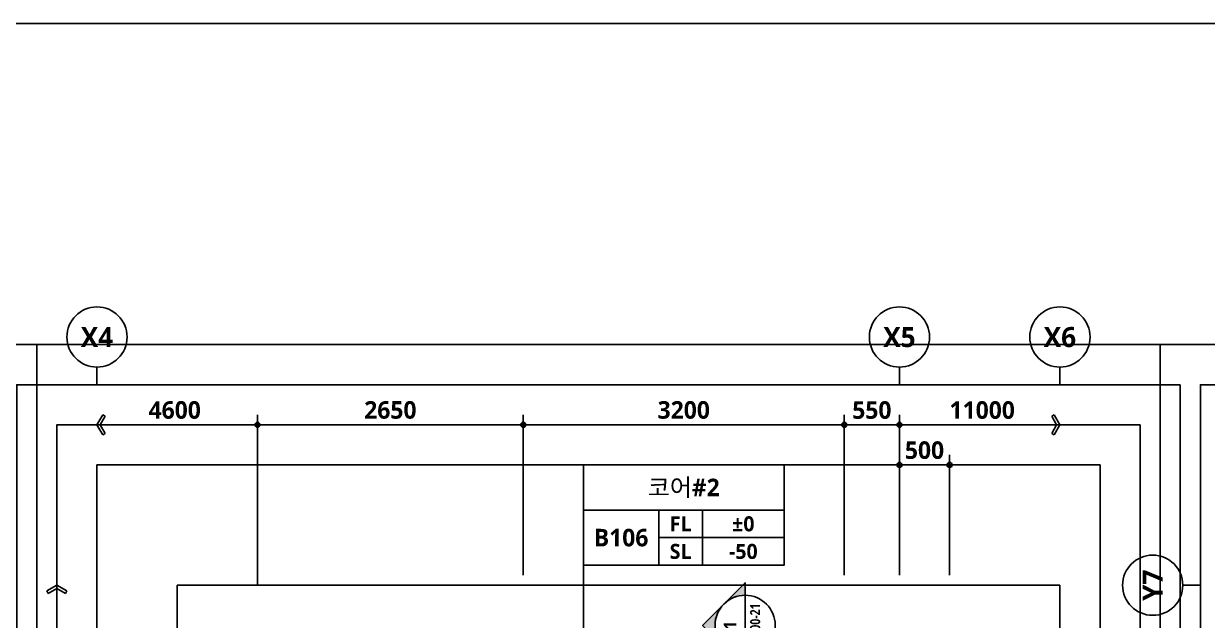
# Model space of a CAD drawing. Header units: millimetres. Extents: x -12482 to 126000, y 0 to 220200.
# Drawn here: x 13769 to 25569, y 52450 to 58400 of the extents above; entities that cross this region are included whole.
import ezdxf
from ezdxf.enums import TextEntityAlignment as Align

# ---------------------------------------------------------------- set-up
doc = ezdxf.new("R2010")
doc.units = ezdxf.units.MM
doc.header["$LTSCALE"] = 60
doc.layers.get('Defpoints').update_dxf_attribs({"color": 153})
for name, color, linetype in [('A-ANNO-GRA1', 7, 'Continuous'), ('A-ANNO-TEXT1', 7, 'Continuous'), ('A-ANNO-TEXT2', 3, 'Continuous'), ('A-ST-AXIS-BUB', 7, 'Continuous'), ('A-ST-AXIS-DIM', 7, 'Continuous'), ('AA-MKXS', 3, 'Continuous')]:
    doc.layers.add(name, color=color, linetype=linetype)
doc.layers.add('Defpoint', color=161, linetype='Continuous', plot=False)
doc.layers.add('G(그리드1)', color=185, linetype='Continuous', plot=False)
doc.styles.add('2020음성 1차', font='NanumGothicBold.ttf')
doc.styles.add('SAMOO', font='romans.shx', dxfattribs={"bigfont": 'whgtxt.shx'})
doc.styles.add('SH_나눔', font='')
doc.styles.add('SH_진천_나눔', font='')
doc.styles.get('SH_나눔').set_extended_font_data('NanumGothic', bold=True)
doc.styles.get('SH_진천_나눔').set_extended_font_data('NanumGothic', bold=True)
doc.dimstyles.new('SHP 50', dxfattribs={"dimscale": 50, "dimtxt": 3.5, "dimasz": 1, "dimexe": 2, "dimexo": 2, "dimgap": 1, "dimtad": 1, "dimdec": 0, "dimzin": 0, "dimdsep": 46, "dimtxsty": 'SH_진천_나눔', "dimblk": 'DIMDOT', "dimcen": 0.09, "dimclrd": 256, "dimclre": 256, "dimclrt": 3, "dimadec": 0, "dimazin": 1, "dimtfac": 1, "dimtdec": 0, "dimtix": 1, "dimtmove": 2, "dimatfit": 0, "dimldrblk": 'DIMDOT', "dimfxl": 1, "dimtolj": 1, "dimtzin": 0, "dimlwd": -1, "dimlwe": -1, "dimarcsym": 0})

# ---------------------------------------------------------------- blocks, each defined once
blk = doc.blocks.new('DIMDOT')
at = {"color": 0}
blk.add_line((-2, 0), (2, 0), dxfattribs=at)
for radius in [0.5, 0.25]:
    blk.add_circle((0, 0), radius, dxfattribs=at)
blk = doc.blocks.new('*D17108')
at = {"layer": 'A-ST-AXIS-DIM'}
for p, q in [((16100, 52900), (16100, 54500)), ((16150, 54400), (18700, 54400)), ((18750, 52900), (18750, 54500))]:
    blk.add_line(p, q, dxfattribs=at)
at = {"layer": 'Defpoints', "color": 0}
for p in [(18750, 54400), (16100, 52800), (18750, 52800)]:
    blk.add_point(p, dxfattribs=at)
at = {"layer": 'A-ST-AXIS-DIM', "linetype": 'ByBlock', "xscale": 50, "yscale": 50, "zscale": 50, "rotation": 180}
blk.add_blockref('DIMDOT', (16100, 54400), dxfattribs=at)
at = {"layer": 'A-ST-AXIS-DIM', "linetype": 'ByBlock', "xscale": 50, "yscale": 50, "zscale": 50}
blk.add_blockref('DIMDOT', (18750, 54400), dxfattribs=at)
at = {"layer": 'A-ST-AXIS-DIM', "color": 3, "insert": (17425, 54547), "char_height": 175, "attachment_point": 5, "style": 'SH_진천_나눔'}
blk.add_mtext('\\A1;2650', dxfattribs=at)
blk = doc.blocks.new('*D17109')
at = {"layer": 'A-ST-AXIS-DIM'}
for p, q in [((18750, 52900), (18750, 54500)), ((21900, 54400), (18800, 54400)), ((21950, 52900), (21950, 54500))]:
    blk.add_line(p, q, dxfattribs=at)
at = {"layer": 'Defpoints', "color": 0}
for p in [(18750, 54400), (18750, 52800), (21950, 52800)]:
    blk.add_point(p, dxfattribs=at)
at = {"layer": 'A-ST-AXIS-DIM', "linetype": 'ByBlock', "xscale": 50, "yscale": 50, "zscale": 50, "rotation": 180}
blk.add_blockref('DIMDOT', (18750, 54400), dxfattribs=at)
at = {"layer": 'A-ST-AXIS-DIM', "linetype": 'ByBlock', "xscale": 50, "yscale": 50, "zscale": 50}
blk.add_blockref('DIMDOT', (21950, 54400), dxfattribs=at)
at = {"layer": 'A-ST-AXIS-DIM', "color": 3, "insert": (20350, 54547), "char_height": 175, "attachment_point": 5, "style": 'SH_진천_나눔'}
blk.add_mtext('\\A1;3200', dxfattribs=at)
blk = doc.blocks.new('*D17110')
at = {"layer": 'A-ST-AXIS-DIM'}
for p, q in [((21950, 52900), (21950, 54500)), ((22000, 54400), (22450, 54400)), ((22500, 52900), (22500, 54500))]:
    blk.add_line(p, q, dxfattribs=at)
at = {"layer": 'Defpoints', "color": 0}
for p in [(22500, 54400), (21950, 52800), (22500, 52800)]:
    blk.add_point(p, dxfattribs=at)
at = {"layer": 'A-ST-AXIS-DIM', "linetype": 'ByBlock', "xscale": 50, "yscale": 50, "zscale": 50, "rotation": 180}
blk.add_blockref('DIMDOT', (21950, 54400), dxfattribs=at)
at = {"layer": 'A-ST-AXIS-DIM', "linetype": 'ByBlock', "xscale": 50, "yscale": 50, "zscale": 50}
blk.add_blockref('DIMDOT', (22500, 54400), dxfattribs=at)
at = {"layer": 'A-ST-AXIS-DIM', "color": 3, "insert": (22225, 54546), "char_height": 175, "attachment_point": 5, "style": 'SH_진천_나눔'}
blk.add_mtext('\\A1;550', dxfattribs=at)
blk = doc.blocks.new('arrow1')
at = {"color": 0}
for p, q in [((0, 0), (0.286, 0.501)), ((0, 0), (0.286, -0.501)), ((0.165, 0), (0.41, 0.429)), ((0.165, 0), (0.41, -0.429)), ((0.286, 0.501), (0.41, 0.43)), ((0.286, -0.501), (0.41, -0.43))]:
    blk.add_line(p, q, dxfattribs=at)
blk = doc.blocks.new('A-ST-AXIS-BUB-1')
at = {"layer": 'A-ST-AXIS-BUB'}
blk.add_line((0, 350), (0, 0), dxfattribs=at)
blk.add_circle((0, 950), 600, dxfattribs=at)
blk = doc.blocks.new('G$C9D92D8A7')
at = {"layer": 'A-ANNO-GRA1'}
for p, q in [((0, 11), (40, 11)), ((15, 11), (15, 0)), ((23.75, 11), (23.75, 0)), ((15, 5.5), (40, 5.5))]:
    blk.add_line(p, q, dxfattribs=at)
blk.add_lwpolyline([(0, 20), (0, 0), (40, 0), (40, 20)], close=True, dxfattribs=at)
at = {"style": '2020음성 1차'}
for tag, height, p in [('실명', 3.5, (20, 15.5)), ('마감레벨', 3, (31.875, 8.25)), ('실번호', 3.5, (7.5, 5.5)), ('구조레벨', 3, (31.875, 2.75))]:
    blk.add_attdef(tag, text='', height=height, dxfattribs=at).set_placement(p, align=Align.MIDDLE_CENTER)
at = {"layer": 'A-ANNO-TEXT1', "style": 'SH_나눔'}
for s, p in [('FL', (19.375, 8.25)), ('SL', (19.375, 2.75))]:
    blk.add_text(s, height=3, dxfattribs=at).set_placement(p, align=Align.MIDDLE)
blk = doc.blocks.new('*D17765')
at = {"layer": 'A-ST-AXIS-DIM'}
for p, q in [((22500, 52900), (22500, 54100)), ((23000, 52900), (23000, 54100)), ((22450, 54000), (22400, 54000)), ((23000, 54000), (22500, 54000)), ((23050, 54000), (23100, 54000))]:
    blk.add_line(p, q, dxfattribs=at)
at = {"layer": 'Defpoints', "color": 0}
for p in [(22500, 54000), (22500, 52800), (23000, 52800)]:
    blk.add_point(p, dxfattribs=at)
at = {"layer": 'A-ST-AXIS-DIM', "linetype": 'ByBlock', "xscale": 50, "yscale": 50, "zscale": 50}
blk.add_blockref('DIMDOT', (22500, 54000), dxfattribs=at)
at = {"layer": 'A-ST-AXIS-DIM', "linetype": 'ByBlock', "xscale": 50, "yscale": 50, "zscale": 50, "rotation": 180}
blk.add_blockref('DIMDOT', (23000, 54000), dxfattribs=at)
at = {"layer": 'A-ST-AXIS-DIM', "color": 3, "insert": (22750, 54146), "char_height": 175, "attachment_point": 5, "style": 'SH_진천_나눔'}
blk.add_mtext('\\A1;500', dxfattribs=at)
blk = doc.blocks.new('*U15083')
at = {"layer": 'AA-MKXS'}
blk.add_hatch(color=3, dxfattribs=at).paths.add_polyline_path([(0, 8.49), (-4.24, 4.24, -0.414214), (4.24, 4.24)])
h = blk.add_hatch(color=3, dxfattribs=at)
h.paths.add_polyline_path([(-8.49, 0), (-6, 0, -0.198912), (-4.24, 4.24)])
h.paths.add_polyline_path([(6, 0), (8.49, 0), (4.24, 4.24, -0.198912)])
at = {"layer": 'AA-MKXS', "color": 3, "linetype": 'Continuous', "ltscale": 5}
blk.add_line((-6, 0), (6, 0), dxfattribs=at)
at = {"layer": 'AA-MKXS', "color": 3}
for points in [[(4.24, 4.24, 0.414214), (-4.24, 4.24), (0, 8.49)], [(-4.24, 4.24, 0.198912), (-6, 0), (-8.49, 0)], [(8.49, 0), (6, 0, 0.198912), (4.24, 4.24)]]:
    blk.add_lwpolyline(points, format="xyb", close=True, dxfattribs=at)
at = {"layer": 'AA-MKXS', "color": 3, "linetype": 'Continuous', "ltscale": 5}
blk.add_circle((0, 0), 6, dxfattribs=at)
at = {"layer": 'AA-MKXS', "style": 'SAMOO', "width": 0.85}
blk.add_attdef('ViewNUM', text='', height=2.5, dxfattribs=at).set_placement((0, 1), align=Align.BOTTOM_CENTER)
blk.add_attdef('SheetNUM', text='', height=2.5, dxfattribs=at).set_placement((0, -1), align=Align.TOP_CENTER)

msp = doc.modelspace()

# ---------------------------------------------------------------- linework, layer by layer
msp.add_lwpolyline([(19350, 49450), (19350, 53000)])
at = {"layer": 'A-ST-AXIS-DIM'}
for p, q in [((16050, 54400), (14500, 54400)), ((16100, 52800), (16100, 54500)), ((22500, 52900), (22500, 54500)), ((22500, 52900), (22500, 54500)), ((24100, 54400), (22550, 54400)), ((14100, 50850), (14100, 52800))]:
    msp.add_line(p, q, dxfattribs=at)
at = {"layer": 'Defpoint'}
msp.add_lwpolyline([(1000, 30700), (36500, 30700), (36500, 58400), (1000, 58400)], close=True, dxfattribs=at)
at = {"layer": 'G(그리드1)'}
for points in [[(13900, 55200), (1500, 55200), (1500, 33900), (13900, 33900)], [(25700, 55200), (13300, 55200), (13300, 33900), (25700, 33900)], [(37500, 55200), (25100, 55200), (25100, 33900), (37500, 33900)], [(25300, 54800), (13700, 54800), (13700, 35100), (25300, 35100)], [(37100, 54800), (25500, 54800), (25500, 35100), (37100, 35100)], [(24900, 54400), (14100, 54400), (14100, 35500), (24900, 35500)], [(24500, 54000), (14500, 54000), (14500, 35900), (24500, 35900)], [(24100, 52800), (15300, 52800), (15300, 36700), (24100, 36700)]]:
    msp.add_lwpolyline(points, close=True, dxfattribs=at)

# ---------------------------------------------------------------- block references
ref = msp.add_blockref('*U15083', (20961.5, 52400), dxfattribs=dict(xscale=-50, yscale=50, zscale=50, rotation=89.99999999999967))
ref.add_attrib('SheetNUM', 'A-500-21', dxfattribs={"layer": 'AA-MKXS', "height": 100, "rotation": 90, "style": '2020음성 1차', "width": 0.8}).set_placement((21011.5, 52400), align=Align.TOP_CENTER)
ref.add_attrib('ViewNUM', '1', dxfattribs={"layer": 'AA-MKXS', "height": 125, "rotation": 90, "style": '2020음성 1차'}).set_placement((20911.5, 52400), align=Align.BOTTOM_CENTER)
at = {"layer": 'A-ANNO-TEXT1'}
ref = msp.add_blockref('G$C9D92D8A7', (19350, 53000), dxfattribs=dict(at, xscale=50, yscale=50, zscale=50))
ref.add_attrib('실명', '코어#2', dxfattribs={"layer": 'A-ANNO-TEXT2', "height": 175, "style": '2020음성 1차'}).set_placement((20350, 53775, 103000), align=Align.MIDDLE_CENTER)
ref.add_attrib('실번호', 'B106', dxfattribs={"layer": 'A-ANNO-TEXT2', "height": 175, "style": '2020음성 1차'}).set_placement((19725, 53275, 103000), align=Align.MIDDLE_CENTER)
ref.add_attrib('마감레벨', '%%p0', dxfattribs={"height": 150, "style": '2020음성 1차'}).set_placement((20943.7, 53412.5, 103000), align=Align.MIDDLE_CENTER)
ref.add_attrib('구조레벨', '-50', dxfattribs={"height": 150, "style": '2020음성 1차'}).set_placement((20943.7, 53137.5, 103000), align=Align.MIDDLE_CENTER)
at = {"layer": 'A-ST-AXIS-BUB', "xscale": 0.5, "yscale": 0.5, "zscale": 0.5}
for p in [(14500, 54800), (22500, 54800), (24100, 54800)]:
    msp.add_blockref('A-ST-AXIS-BUB-1', p, dxfattribs=at)
at = {"layer": 'A-ST-AXIS-BUB', "xscale": 0.5, "yscale": 0.5, "zscale": 0.5, "rotation": 90}
msp.add_blockref('A-ST-AXIS-BUB-1', (25500, 52800), dxfattribs=at)
at = {"layer": 'A-ST-AXIS-DIM'}
for name, p, xscale, yscale, zscale, rotation in [('arrow1', (14500, 54400), -200, 200, 200, 179.9999999999859), ('DIMDOT', (22500, 54400), 50, 50, 50, 180), ('arrow1', (24100, 54400), 200, 200, 200, 180.0000000000134), ('arrow1', (14100, 52800), 200, 200, 200, 270.0000000000144), ('arrow1', (14100, 52800), 200, 200, 200, 270.0000000000144)]:
    msp.add_blockref(name, p, dxfattribs=dict(at, xscale=xscale, yscale=yscale, zscale=zscale, rotation=rotation))
at = {"layer": 'A-ST-AXIS-DIM', "xscale": 50, "yscale": 50, "zscale": 50}
msp.add_blockref('DIMDOT', (16100, 54400), dxfattribs=at)

# ---------------------------------------------------------------- texts
at = {"layer": 'A-ANNO-TEXT1', "style": 'SH_진천_나눔'}
for s, p in [('X4', (14500, 55275)), ('X5', (22500, 55275)), ('X6', (24100, 55275))]:
    msp.add_text(s, height=200, dxfattribs=at).set_placement(p, align=Align.MIDDLE_CENTER)
msp.add_text('Y7', height=200, rotation=90, dxfattribs=at).set_placement((25025, 52800), align=Align.MIDDLE_CENTER)
at = {"layer": 'A-ST-AXIS-DIM', "color": 3, "char_height": 175, "attachment_point": 5, "style": 'SH_진천_나눔'}
for s, insert in [('\\A1;4600', (15275, 54546.6)), ('\\A1;11000', (23325, 54546))]:
    msp.add_mtext(s, dxfattribs=dict(at, insert=insert))

# ---------------------------------------------------------------- dimensions: what is measured, and where the dimension line sits
at = {"layer": 'A-ST-AXIS-DIM'}
dim = msp.add_linear_dim(base=(18750, 54400), p1=(16100, 52800), p2=(18750, 52800), dimstyle='SHP 50', dxfattribs=at)
dim.commit()
dim.dimension.update_dxf_attribs({"geometry": '*D17108', "text_midpoint": (17425, 54546.6)})
for base, p1, p2, angle, picture, middle in [((18750, 54400), (21950, 52800), (18750, 52800), 180, '*D17109', (20350, 54546.6)), ((22500, 54400), (21950, 52800), (22500, 52800), 0, '*D17110', (22225, 54546.2)), ((22500, 54000), (23000, 52800), (22500, 52800), 180, '*D17765', (22750, 54146.2))]:
    dim = msp.add_linear_dim(base=base, p1=p1, p2=p2, angle=angle, dimstyle='SHP 50', dxfattribs=at)
    dim.commit()
    dim.dimension.update_dxf_attribs({"geometry": picture, "text_midpoint": middle})

doc.saveas('drawing.dxf')
